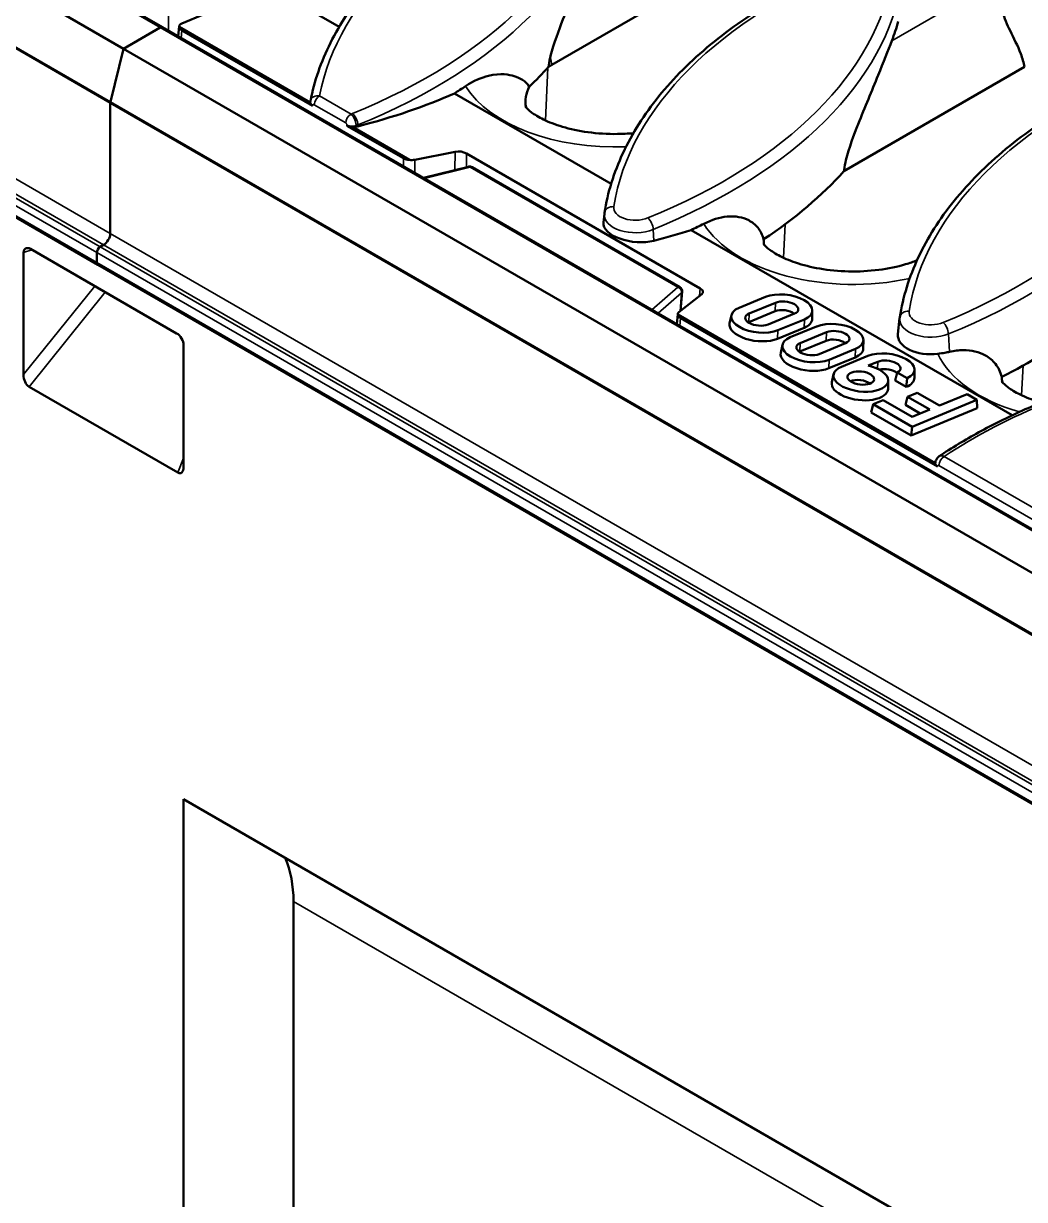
# Model space of a CAD drawing. Header units: millimetres. Extents: x 0 to 4362, y -130 to 2100.
# Drawn here: x 450.6 to 556.8, y 520.8 to 645.5 of the extents above; entities that cross this region are included whole.
import ezdxf

# ---------------------------------------------------------------- set-up
doc = ezdxf.new("R2010")
doc.units = ezdxf.units.MM
doc.header["$LTSCALE"] = 5
doc.layers.add('Sichtbar (ISO)', color=7, linetype='Continuous', lineweight=50)
doc.layers.add('Sichtbar schmal (ISO)', color=7, linetype='Continuous', lineweight=35)

msp = doc.modelspace()

# ---------------------------------------------------------------- linework, layer by layer
at = {"layer": 'Sichtbar (ISO)'}
for p, q in [((465.386, 645.121), (111.832, 849.246)), ((107.693, 846.975), (461.246, 642.851)), ((104.968, 824.054), (458.522, 619.93)), ((506.653, 641.131), (525.469, 651.994)), ((476.729, 649.426), (467.425, 645.52)), ((484.109, 645.165), (476.729, 649.426)), ((461.246, 642.851), (465.136, 645.097)), ((465.136, 645.097), (461.246, 642.851)), ((818.939, 440.997), (465.386, 645.121)), ((467.14, 645.22), (467.045, 644.164)), ((481.045, 637.136), (467.142, 645.163)), ((467.433, 644.791), (481.279, 636.797)), ((459.85, 637.209), (461.246, 642.851)), ((461.246, 642.851), (459.85, 637.209)), ((461.246, 642.851), (814.8, 438.727)), ((537.645, 629.863), (556.784, 640.913)), ((512.951, 628.513), (496.331, 638.109)), ((459.832, 623.255), (459.832, 637.07)), ((459.832, 637.07), (459.832, 623.255)), ((481.046, 637.149), (481.054, 637.222)), ((484.94, 634.683), (490.933, 631.223)), ((491.578, 631.055), (485.528, 634.548)), ((492.138, 631.072), (496.409, 631.92)), ((497.613, 631.738), (522.397, 617.429)), ((493.055, 629.146), (497.844, 630.336)), ((520.238, 617.569), (498.214, 630.284)), ((512.231, 625.349), (512.131, 624.411)), ((555.478, 603.96), (521.432, 623.616)), ((450.64, 608.277), (450.64, 621.214)), ((451.372, 621.608), (466.878, 612.655)), ((458.418, 620.158), (458.418, 621.214)), ((458.418, 621.214), (458.418, 620.158)), ((458.772, 621.826), (459.125, 622.031)), ((459.125, 622.031), (458.772, 621.826)), ((458.522, 619.93), (812.075, 415.805)), ((522.563, 616.819), (520.138, 614.906)), ((520.318, 615.048), (520.486, 617.095)), ((526.526, 615.364), (529.326, 616.519)), ((530.343, 615.008), (527.543, 613.853)), ((527.581, 614.755), (530.381, 615.91)), ((534.283, 615.066), (534.27, 614.192)), ((520.009, 614.693), (519.925, 613.633)), ((547.326, 598.869), (520.011, 614.639)), ((520.301, 614.267), (547.56, 598.529)), ((525.704, 614.578), (525.517, 613.724)), ((532.39, 614.749), (529.59, 613.595)), ((533.445, 614.141), (530.645, 612.986)), ((543.546, 614.268), (543.364, 612.571)), ((533.407, 613.239), (530.607, 612.084)), ((531.947, 612.234), (534.747, 613.389)), ((533.002, 611.625), (535.802, 612.78)), ((467.61, 611.416), (467.61, 598.479)), ((531.125, 611.448), (530.938, 610.594)), ((535.764, 611.878), (532.964, 610.723)), ((537.811, 611.62), (535.011, 610.465)), ((539.705, 611.936), (539.692, 611.062)), ((538.828, 610.109), (536.028, 608.954)), ((538.866, 611.011), (536.066, 609.856)), ((537.368, 609.104), (540.168, 610.259)), ((541.223, 609.65), (540.203, 609.229)), ((545.126, 608.806), (545.113, 607.932)), ((536.546, 608.318), (536.36, 607.464)), ((542.326, 607.651), (542.313, 606.777)), ((544.249, 606.979), (543.071, 607.659)), ((544.348, 607.906), (543.292, 608.516)), ((467.012, 597.881), (451.238, 606.988)), ((544.375, 605.928), (545.419, 606.359)), ((545.419, 606.359), (547.776, 604.998)), ((540.528, 604.278), (540.751, 605.133)), ((540.751, 605.133), (541.795, 605.564)), ((544.87, 602.755), (540.751, 605.133)), ((541.795, 605.564), (544.859, 603.795)), ((544.151, 605.072), (544.375, 605.928)), ((545.737, 604.157), (544.151, 605.072)), ((546.732, 604.567), (544.375, 605.928)), ((551.747, 605.592), (544.87, 602.755)), ((547.776, 604.998), (550.692, 606.201)), ((550.692, 606.201), (551.747, 605.592)), ((551.77, 604.715), (551.747, 605.592)), ((544.77, 601.828), (540.528, 604.278)), ((551.77, 604.715), (544.77, 601.828)), ((544.859, 603.795), (546.732, 604.567)), ((544.77, 601.828), (544.87, 602.755)), ((547.327, 598.885), (547.337, 598.964)), ((641.559, 462.814), (467.61, 563.243)), ((467.61, 318.294), (467.61, 563.243)), ((479.266, 552.402), (479.266, 508.34))]:
    msp.add_line(p, q, dxfattribs=at)
for centre, start, end in [((497.964, 629.851), 60, 103.95519), ((519.988, 617.136), 355.30307, 60)]:
    msp.add_arc(centre, 0.5, start, end, dxfattribs=at)
for centre, major_axis, ratio, start_param, end_param in [((465.136, 644.688), (0.25, 0.433), 0.5773503, 0, 0.7853982), ((465.136, 644.688), (0.25, 0.433), 0.5773503, 0, 0.7853982), ((468.135, 645.112), (-0.994, 0.113), 0.4923422, 5.5627536, 6.4085948), ((468.143, 645.199), (-1.003, 0), 0.575771, 0.0618125, 0.7840286), ((481.193, 651.636), (63.043, 0), 0.5773503, 6.0631154, 6.1203042), ((449.878, 657.818), (-63.568, 0), 0.5773503, 2.5974605, 2.6631925), ((513.37, 637.252), (9.5, 0), 0.5773503, 2.3561945, 2.4086355), ((449.878, 662.717), (-63.043, 0), 0.5773503, 2.3991649, 2.4272376), ((513.37, 637.252), (-9.5, 0), 0.5773503, 5.9936101, 6.3961094), ((450.435, 663.262), (62.927, -6.85), 0.4904698, 5.3674877, 5.5815714), ((460.186, 637.274), (0.25, 0.433), 0.5773503, 2.0344439, 2.3561945), ((460.186, 637.274), (-0.25, -0.433), 0.5773503, 5.1760366, 5.4977871), ((481.987, 637.12), (-0.908, 0.239), 0.9943353, 0.0659707, 0.1505286), ((484.232, 636.121), (-3.31, 0.36), 0.4904698, 2.1587136, 2.225895), ((491.64, 631.633), (-1, 0), 0.5785655, 0.7858838, 1.5080999), ((496.908, 631.45), (-0.998, 0.113), 0.4883364, 3.9838108, 5.2907054), ((491.639, 631.541), (-0.998, 0.113), 0.4883364, 1.5644343, 2.1491128), ((481.193, 646.737), (-63.568, 0), 0.5773503, 2.4249483, 2.6638716), ((515.548, 624.041), (-3.417, 0.372), 0.4904698, 0.0007302, 2.225895), ((481.193, 651.636), (-63.043, 0), 0.5773503, 2.263056, 2.2909833), ((459.125, 622.847), (0.5, 0.866), 0.5773503, 3.9269908, 5.4977871), ((459.125, 622.847), (-0.5, -0.866), 0.5773503, 0.7853982, 2.3561945), ((481.751, 651.182), (63.034, -6.862), 0.4904698, 5.3674877, 5.4455157), ((538.624, 622.672), (-9.5, 0), 0.5773503, 0.0077871, 0.1129241), ((451.372, 620.791), (-0.535, 0.866), 0.5766575, 5.4631674, 7.0339637), ((458.772, 621.418), (0.25, 0.433), 0.5773503, 0.7853982, 2.3561945), ((458.772, 621.418), (-0.25, -0.433), 0.5773503, 3.9269908, 5.4977871), ((458.772, 620.363), (-0.25, -0.433), 0.5773503, 5.4977871, 6.2831853), ((458.772, 620.363), (-0.25, -0.433), 0.5773503, 5.4977871, 6.2831853), ((512.508, 635.656), (-63.568, 0), 0.5773503, 2.2898474, 2.6638716), ((521.697, 617.138), (-0.994, 0.113), 0.4918429, 2.6812105, 3.9881051), ((531.386, 615.33), (2.893, -0.334), 0.4898979, 5.5593461, 8.7009387), ((528.586, 614.175), (-2.893, 0.334), 0.4898979, 5.5593461, 8.7009387), ((531.286, 614.464), (-1.325, 0.153), 0.4898979, 3.8058012, 5.5593461), ((531.386, 615.33), (1.411, -0.163), 0.4898979, 5.5593461, 8.7009387), ((521.004, 614.588), (-0.994, 0.113), 0.4918429, 5.8228031, 6.4074816), ((521.011, 614.675), (-1.002, 0), 0.5761372, 0.0615695, 0.7837856), ((528.486, 613.309), (-2.98, 0.344), 0.4898979, 6.2340011, 8.7009387), ((528.586, 614.175), (-1.411, 0.163), 0.4898979, 5.5593461, 8.7009387), ((528.486, 613.309), (-1.325, 0.153), 0.4898979, 5.5593461, 5.6188448), ((531.286, 614.464), (2.98, -0.344), 0.4898979, 5.5593461, 6.3323695), ((536.807, 612.2), (2.893, -0.334), 0.4898979, 5.5593461, 8.7009387), ((466.878, 611.839), (0.535, -0.866), 0.5766575, 0.7507784, 2.3215747), ((536.807, 612.2), (1.411, -0.163), 0.4898979, 5.5593461, 8.7009387), ((546.832, 612.447), (-3.475, 0), 0.5773503, 6.221282, 8.0755879), ((534.007, 611.045), (-2.893, 0.334), 0.4898979, 5.5593461, 8.7009387), ((534.007, 611.045), (-1.411, 0.163), 0.4898979, 5.5593461, 8.7009387), ((536.707, 611.334), (-1.325, 0.153), 0.4898979, 3.8058012, 5.5593461), ((533.907, 610.179), (-2.98, 0.344), 0.4898979, 6.2340011, 8.7009387), ((533.907, 610.179), (-1.325, 0.153), 0.4898979, 5.5593461, 5.6188448), ((536.707, 611.334), (2.98, -0.344), 0.4898979, 5.5593461, 6.3323695), ((542.228, 609.07), (2.893, -0.334), 0.4898979, 5.5893895, 8.7009387), ((539.428, 607.915), (2.893, -0.334), 0.4898979, 2.4177534, 7.6397491), ((542.228, 609.07), (1.411, -0.163), 0.4898979, 5.6209611, 8.7009387), ((542.128, 608.204), (-1.325, 0.153), 0.4898979, 3.729624, 5.3762029), ((451.372, 608.066), (-0.215, 1.147), 0.6100176, 1.2730439, 2.6597902), ((539.328, 607.049), (2.98, -0.344), 0.4898979, 3.0924084, 6.3323695), ((539.328, 607.049), (-1.325, 0.153), 0.4898979, 3.8059331, 5.6188448), ((542.128, 608.204), (2.98, -0.344), 0.4898979, 5.5593461, 6.3323695), ((563.878, 608.092), (-9.5, 0), 0.5773503, 0.0093114, 0.1129241), ((466.878, 599.113), (0.452, -1.284), 0.4482306, 5.8013829, 7.1881292), ((462.231, 546.724), (14.359, 13.133), 0.6979017, 5.7150465, 6.036984)]:
    msp.add_ellipse(centre, major_axis=major_axis, ratio=ratio, start_param=start_param, end_param=end_param, dxfattribs=at)
msp.add_ellipse((539.428, 607.915), major_axis=(-1.411, 0.163), ratio=0.4898979, dxfattribs=at)
for points, knots in [([(481.066, 637.3), (481.472, 639.393), (482.184, 641.461), (484.19, 645.48), (485.483, 647.431), (488.604, 651.165), (490.431, 652.947), (494.565, 656.3), (496.871, 657.87), (501.896, 660.758), (504.615, 662.076), (507.503, 663.251)], [5.60933082, 5.60933082, 5.60933082, 5.60933082, 5.77836196, 5.77836196, 5.9473931, 5.9473931, 6.11642424, 6.11642424, 6.28545539, 6.28545539, 6.45448653, 6.45448653, 6.45448653, 6.45448653]), ([(511.401, 654.771), (510.998, 653.73), (510.505, 652.474), (509.292, 649.484), (508.543, 647.713), (507.398, 644.811), (506.856, 643.413), (506.524, 642.045), (506.509, 641.98), (506.494, 641.914)], [5.0571531, 5.0571531, 5.0571531, 5.0571531, 5.5983494, 5.5983494, 6.239433, 6.239433, 6.6427143, 6.6427143, 6.6624845, 6.6624845, 6.6624845, 6.6624845]), ([(512.243, 625.436), (512.581, 627.587), (513.242, 629.716), (515.179, 633.858), (516.455, 635.871), (519.571, 639.723), (521.412, 641.563), (525.6, 645.02), (527.946, 646.638), (533.076, 649.611), (535.858, 650.966), (538.817, 652.17)], [5.58828531, 5.58828531, 5.58828531, 5.58828531, 5.76152555, 5.76152555, 5.9347658, 5.9347658, 6.10800604, 6.10800604, 6.28124629, 6.28124629, 6.45448653, 6.45448653, 6.45448653, 6.45448653]), ([(556.784, 640.913), (556.706, 641.373), (556.569, 641.842), (556.079, 643.139), (555.639, 643.972), (555.104, 645.083), (554.947, 645.421), (554.679, 646.087), (554.57, 646.417), (554.445, 646.97), (554.409, 647.243), (554.416, 647.568), (554.42, 647.634), (554.427, 647.699)], [2.82851537, 2.82851537, 2.82851537, 2.82851537, 2.9796104, 2.9796104, 3.24690309, 3.24690309, 3.34987153, 3.34987153, 3.45283997, 3.45283997, 3.54324006, 3.54324006, 3.56691242, 3.56691242, 3.56691242, 3.56691242]), ([(542.716, 643.69), (542.313, 642.649), (541.819, 641.393), (540.606, 638.403), (539.858, 636.632), (538.713, 633.73), (538.171, 632.332), (537.776, 630.704), (537.702, 630.345), (537.654, 629.953), (537.649, 629.908), (537.645, 629.863)], [5.0571531, 5.0571531, 5.0571531, 5.0571531, 5.5983494, 5.5983494, 6.239433, 6.239433, 6.6427143, 6.6427143, 6.7428645, 6.7428645, 6.7559465, 6.7559465, 6.7559465, 6.7559465]), ([(504.266, 638.819), (504.094, 639.145), (503.815, 639.374), (503.277, 639.712), (502.968, 639.845), (502.163, 640.091), (501.232, 640.289), (499.187, 639.797), (498.36, 639.438), (497.509, 638.871)], [-1.8212433, -1.8212433, -1.8212433, -1.8212433, -1.4295642, -1.4295642, -1.02674, -1.02674, -0.3899721, -0.3899721, 0, 0, 0, 0]), ([(543.558, 614.355), (543.896, 616.506), (544.557, 618.635), (546.494, 622.777), (547.77, 624.79), (550.886, 628.642), (552.727, 630.482), (556.914, 633.939), (559.261, 635.557), (564.39, 638.53), (567.173, 639.885), (570.132, 641.089)], [5.58828531, 5.58828531, 5.58828531, 5.58828531, 5.76152555, 5.76152555, 5.9347658, 5.9347658, 6.10800604, 6.10800604, 6.28124629, 6.28124629, 6.45448653, 6.45448653, 6.45448653, 6.45448653]), ([(481.279, 636.797), (481.205, 636.839), (481.147, 636.89), (481.08, 636.982), (481.062, 637.019), (481.046, 637.084), (481.044, 637.11), (481.045, 637.136)], [0, 0, 0, 0, 0.031340685, 0.031340685, 0.051598297, 0.051598297, 0.065192147, 0.065192147, 0.065192147, 0.065192147]), ([(503.881, 636.702), (503.881, 636.702), (503.919, 636.64), (504.154, 636.388), (504.401, 636.164), (505.141, 635.667), (505.629, 635.395), (506.847, 634.864), (507.59, 634.608), (509.287, 634.175), (510.25, 634.004), (512.291, 633.801), (513.371, 633.774), (514.726, 633.841), (515.019, 633.861), (515.309, 633.888)], [1.1175755, 1.1175755, 1.1175755, 1.1175755, 1.2786106, 1.2786106, 1.494872, 1.494872, 1.7097845, 1.7097845, 1.9397165, 1.9397165, 2.185422, 2.185422, 2.4411578, 2.4411578, 2.5121624, 2.5121624, 2.5121624, 2.5121624]), ([(485.528, 634.548), (485.459, 634.547), (485.39, 634.551), (485.251, 634.57), (485.181, 634.585), (485.052, 634.627), (484.993, 634.653), (484.94, 634.683)], [0.041508097, 0.041508097, 0.041508097, 0.041508097, 0.062275336, 0.062275336, 0.084479847, 0.084479847, 0.106713337, 0.106713337, 0.106713337, 0.106713337]), ([(485.921, 634.57), (485.831, 634.551), (485.732, 634.542), (485.595, 634.544), (485.561, 634.545), (485.528, 634.548)], [0, 0, 0, 0, 0.03158766, 0.03158766, 0.041711444, 0.041711444, 0.041711444, 0.041711444]), ([(512.231, 625.349), (512.232, 625.355), (512.233, 625.361), (512.234, 625.373), (512.235, 625.378), (512.236, 625.39), (512.237, 625.396), (512.239, 625.407), (512.239, 625.413), (512.241, 625.424), (512.242, 625.43), (512.243, 625.436)], [5.559690499, 5.559690499, 5.559690499, 5.559690499, 5.565409461, 5.565409461, 5.571128423, 5.571128423, 5.576847385, 5.576847385, 5.582566347, 5.582566347, 5.588285309, 5.588285309, 5.588285309, 5.588285309]), ([(529.124, 622.629), (528.991, 623.126), (528.776, 623.535), (528.232, 624.201), (527.902, 624.458), (526.912, 624.972), (526.132, 625.12), (524.46, 624.959), (523.623, 624.707), (522.772, 624.276)], [-1.1757899, -1.1757899, -1.1757899, -1.1757899, -0.9527386, -0.9527386, -0.7281448, -0.7281448, -0.3397547, -0.3397547, 0, 0, 0, 0]), ([(529.135, 622.122), (529.135, 622.122), (529.137, 622.119), (529.165, 622.076), (529.295, 621.903), (529.835, 621.455), (530.204, 621.198), (531.185, 620.669), (531.805, 620.397), (533.279, 619.899), (534.145, 619.679), (536.046, 619.35), (537.086, 619.249), (539.21, 619.201), (540.293, 619.258), (542.343, 619.521), (543.312, 619.726), (544.606, 620.108), (545.01, 620.248), (545.382, 620.395)], [1.1175755, 1.1175755, 1.1175755, 1.1175755, 1.1513768, 1.1513768, 1.3931044, 1.3931044, 1.6048075, 1.6048075, 1.8267932, 1.8267932, 2.0653296, 2.0653296, 2.317185, 2.317185, 2.5748604, 2.5748604, 2.8292888, 2.8292888, 2.956188, 2.956188, 2.956188, 2.956188]), ([(543.546, 614.268), (543.547, 614.274), (543.547, 614.28), (543.549, 614.292), (543.549, 614.297), (543.551, 614.309), (543.552, 614.315), (543.553, 614.326), (543.554, 614.332), (543.556, 614.343), (543.557, 614.349), (543.558, 614.355)], [5.559690499, 5.559690499, 5.559690499, 5.559690499, 5.565409461, 5.565409461, 5.571128423, 5.571128423, 5.576847385, 5.576847385, 5.582566347, 5.582566347, 5.588285309, 5.588285309, 5.588285309, 5.588285309]), ([(548.841, 610.703), (548.68, 610.667), (548.51, 610.633), (548.097, 610.56), (547.85, 610.522), (547.596, 610.489)], [-0.13749433, -0.13749433, -0.13749433, -0.13749433, -0.0781715, -0.0781715, 0, 0, 0, 0]), ([(554.378, 608.041), (554.24, 608.572), (554.011, 609.026), (553.413, 609.787), (553.046, 610.091), (551.958, 610.698), (551.152, 610.883), (549.814, 610.872), (549.333, 610.814), (548.841, 610.703)], [-1.08731074, -1.08731074, -1.08731074, -1.08731074, -0.87788924, -0.87788924, -0.66845422, -0.66845422, -0.32485193, -0.32485193, -0.14289778, -0.14289778, -0.14289778, -0.14289778]), ([(554.389, 607.542), (554.389, 607.542), (554.39, 607.539), (554.419, 607.496), (554.549, 607.322), (555.088, 606.875), (555.458, 606.618), (556.439, 606.089), (557.059, 605.817), (558.026, 605.49), (558.295, 605.407), (558.573, 605.33)], [1.11757545, 1.11757545, 1.11757545, 1.11757545, 1.15137676, 1.15137676, 1.39310439, 1.39310439, 1.60480748, 1.60480748, 1.82679322, 1.82679322, 1.9070691, 1.9070691, 1.9070691, 1.9070691]), ([(547.729, 599.612), (548.397, 600.058), (549.084, 600.494), (550.492, 601.345), (551.214, 601.761), (552.69, 602.571), (553.445, 602.965), (554.986, 603.732), (555.772, 604.104), (557.375, 604.826), (558.191, 605.176), (559.02, 605.513)], [6.21159426, 6.21159426, 6.21159426, 6.21159426, 6.26017271, 6.26017271, 6.30875117, 6.30875117, 6.35732962, 6.35732962, 6.40590807, 6.40590807, 6.45448653, 6.45448653, 6.45448653, 6.45448653]), ([(547.56, 598.529), (547.486, 598.572), (547.428, 598.623), (547.347, 598.734), (547.326, 598.793), (547.326, 598.859), (547.326, 598.864), (547.326, 598.869)], [0, 0, 0, 0, 0.031400977, 0.031400977, 0.062636773, 0.062636773, 0.065288298, 0.065288298, 0.065288298, 0.065288298]), ([(547.337, 598.964), (547.341, 599.004), (547.349, 599.045), (547.371, 599.131), (547.386, 599.176), (547.424, 599.267), (547.448, 599.313), (547.508, 599.405), (547.544, 599.451), (547.628, 599.537), (547.676, 599.578), (547.729, 599.612)], [0, 0, 0, 0, 0.002625181, 0.002625181, 0.005250363, 0.005250363, 0.007875544, 0.007875544, 0.010500725, 0.010500725, 0.013125906, 0.013125906, 0.013125906, 0.013125906])]:
    msp.add_open_spline(points, degree=3, knots=knots, dxfattribs=at)
for points, degree in [([(506.494, 641.914), (506.398, 641.487), (506.342, 641.171), (506.31, 640.922)], 3), ([(481.045, 637.136), (481.045, 637.14), (481.046, 637.145), (481.046, 637.149)], 3), ([(543.071, 607.659), (543.179, 608.074), (543.292, 608.516)], 2), ([(544.249, 606.979), (544.3, 607.449), (544.348, 607.906)], 2), ([(547.326, 598.869), (547.326, 598.874), (547.327, 598.88), (547.327, 598.885)], 3)]:
    msp.add_open_spline(points, degree=degree, dxfattribs=at)
at = {"layer": 'Sichtbar schmal (ISO)'}
for p, q in [((111.582, 849.221), (465.136, 645.097)), ((106.279, 841.194), (459.832, 637.07)), ((459.85, 637.209), (106.297, 841.333)), ((106.279, 827.379), (459.832, 623.255)), ((458.772, 621.826), (105.218, 825.951)), ((105.572, 826.155), (459.125, 622.031)), ((104.865, 825.338), (458.418, 621.214)), ((458.418, 620.158), (104.865, 824.283)), ((554.797, 650.665), (542.716, 643.69)), ((466.018, 644.756), (466.018, 646.332)), ((465.136, 645.097), (818.689, 440.972)), ((467.359, 643.982), (467.433, 644.791)), ((506.238, 640.843), (505.977, 635.246)), ((485.367, 635.916), (482.031, 637.842)), ((459.832, 637.07), (813.386, 432.945)), ((813.404, 433.085), (459.85, 637.209)), ((481.279, 636.797), (481.284, 636.845)), ((481.466, 636.897), (484.802, 634.97)), ((486.109, 634.614), (486.1, 634.759)), ((490.933, 631.223), (490.925, 630.376)), ((496.409, 631.92), (496.389, 629.975)), ((497.599, 630.276), (497.613, 631.738)), ((492.124, 629.684), (492.138, 631.072)), ((493.174, 629.078), (497.995, 630.276)), ((497.995, 630.276), (520.019, 617.561)), ((517.485, 622.485), (517.415, 623.678)), ((531.397, 624.224), (531.231, 620.666)), ((459.832, 623.255), (813.386, 419.131)), ((451.536, 621.513), (450.64, 621.214)), ((458.418, 621.214), (811.971, 417.09)), ((812.325, 417.702), (458.772, 621.826)), ((459.125, 622.031), (812.679, 417.906)), ((811.971, 416.034), (458.418, 620.158)), ((450.64, 608.277), (458.191, 617.671)), ((520.019, 617.561), (517.282, 615.159)), ((459.307, 617.027), (451.238, 606.988)), ((517.939, 614.78), (520.419, 616.957)), ((520.419, 616.957), (520.259, 615.001)), ((522.397, 617.429), (522.334, 616.639)), ((530.343, 615.008), (530.381, 615.91)), ((520.236, 613.453), (520.301, 614.267)), ((527.543, 613.853), (527.581, 614.755)), ((533.407, 613.239), (533.445, 614.141)), ((530.607, 612.084), (530.645, 612.986)), ((535.764, 611.878), (535.802, 612.78)), ((548.841, 610.703), (548.729, 612.597)), ((532.964, 610.723), (533.002, 611.625)), ((538.828, 610.109), (538.866, 611.011)), ((536.028, 608.954), (536.066, 609.856)), ((541.191, 608.899), (541.223, 609.65)), ((556.632, 609.236), (556.485, 606.086)), ((467.012, 597.881), (467.61, 599.422)), ((558.502, 593.691), (548.279, 599.594)), ((547.714, 598.649), (557.937, 592.746)), ((641.559, 458.702), (479.266, 552.402))]:
    msp.add_line(p, q, dxfattribs=at)
for centre, major_axis, ratio, start_param, end_param in [((543.527, 633.95), (-61.864, 0), 0.5773503, 5.3264859, 6.174011), ((449.878, 665.166), (61.864, 0), 0.5773503, 5.3264859, 6.1926871), ((449.878, 664.421), (62.861, 0), 0.5773503, 5.3264859, 6.1926871), ((574.842, 622.869), (-61.864, 0), 0.5773503, 5.3264859, 6.1926871), ((481.193, 654.085), (61.864, 0), 0.5773503, 5.3264859, 6.1926871), ((481.193, 653.34), (62.861, 0), 0.5773503, 5.3264859, 6.1926871), ((501.457, 642.906), (3.75, -6.495), 0.5773503, 0.9867561, 1.1035919), ((606.157, 611.788), (-61.864, 0), 0.5773503, 5.3264859, 6.1926871), ((513.37, 642.151), (-16.848, 0), 0.5773503, 0.3439318, 1.6397192), ((512.508, 643.004), (61.864, 0), 0.5773503, 5.3264859, 6.1926871), ((512.508, 642.259), (62.861, 0), 0.5773503, 5.3264859, 6.1926871), ((482.031, 637.189), (0.4, 0.693), 0.5773503, 0.7853982, 2.3038346), ((481.849, 637.137), (-0.795, 0.085), 0.5853329, 0, 0.8456049), ((485.367, 635.262), (0.4, 0.693), 0.5773503, 0.7853982, 2.3038346), ((484.203, 637.058), (-2.296, 0), 0.5773503, 2.1026499, 2.1848933), ((485.526, 635.158), (-0.377, 0.926), 0.4704822, 4.0864142, 5.5699441), ((485.504, 635.027), (0.8, 0.016), 0.5002552, 3.918059, 5.2485569), ((484.203, 636.313), (3.292, 0), 0.5773503, 5.2609345, 5.3264859), ((497.964, 629.851), (-0.121, 0.485), 0.4501144, 5.6549239, 6.2831853), ((497.964, 629.851), (0.25, 0.433), 0.5773503, 0, 0.6981317), ((515.518, 625.232), (-3.292, 0), 0.5773503, 6.221282, 8.4680786), ((513.231, 625.28), (-0.988, 0.155), 0.8131553, 4.8395089, 6.2831853), ((515.518, 625.977), (-2.296, 0), 0.5773503, 6.1926871, 8.4680786), ((516.841, 624.077), (-0.377, 0.926), 0.4704822, 4.0864142, 5.5699441), ((538.624, 627.571), (-16.848, 0), 0.5773503, 0.3455742, 1.9340016), ((519.988, 617.136), (0.25, 0.433), 0.5773503, 0, 0.6981317), ((519.988, 617.136), (-0.33, 0.376), 0.7561082, 3.7174387, 5.3526319), ((519.988, 617.136), (0.498, -0.041), 0.6270768, 5.8080002, 6.2831853), ((544.545, 614.199), (-0.988, 0.155), 0.8131553, 4.8395089, 6.2831853), ((546.832, 614.896), (-2.296, 0), 0.5773503, 6.1926871, 8.4680786), ((546.832, 614.151), (-3.292, 0), 0.5773503, 6.221282, 8.4680786), ((548.155, 612.996), (-0.377, 0.926), 0.4704822, 4.0864142, 5.5699441), ((563.878, 612.991), (-16.848, 0), 0.5773503, 0.2600726, 1.1008702), ((595.045, 576.212), (61.864, 0), 0.5773503, 2.1848933, 2.4279012), ((548.131, 598.869), (-0.794, 0.095), 0.5926676, 0, 0.8531256), ((548.279, 598.941), (-0.4, -0.693), 0.5773503, 3.9269908, 5.4454273)]:
    msp.add_ellipse(centre, major_axis=major_axis, ratio=ratio, start_param=start_param, end_param=end_param, dxfattribs=at)
for points, knots in [([(482.031, 637.842), (481.88, 637.866), (481.724, 637.86), (481.453, 637.785), (481.331, 637.721), (481.177, 637.563), (481.129, 637.491), (481.083, 637.374), (481.073, 637.337), (481.066, 637.3)], [-0.033578333, -0.033578333, -0.033578333, -0.033578333, -0.021658024, -0.021658024, -0.010912958, -0.010912958, -0.004197292, -0.004197292, -0.001373786, -0.001373786, -0.001373786, -0.001373786]), ([(481.284, 636.845), (481.286, 636.856), (481.288, 636.866), (481.298, 636.89), (481.307, 636.902), (481.336, 636.923), (481.359, 636.928), (481.409, 636.923), (481.438, 636.913), (481.466, 636.897)], [0, 0, 0, 0, 0.004197292, 0.004197292, 0.010912958, 0.010912958, 0.021658024, 0.021658024, 0.033578333, 0.033578333, 0.033578333, 0.033578333]), ([(484.802, 634.97), (484.811, 634.965), (484.82, 634.959), (484.843, 634.941), (484.856, 634.928), (484.888, 634.89), (484.905, 634.862), (484.931, 634.799), (484.939, 634.765), (484.939, 634.735)], [0, 0, 0, 0, 0.00373379, 0.00373379, 0.009707854, 0.009707854, 0.019266355, 0.019266355, 0.029870318, 0.029870318, 0.029870318, 0.029870318]), ([(485.92, 634.691), (485.913, 634.843), (485.878, 635.015), (485.769, 635.333), (485.7, 635.479), (485.573, 635.683), (485.521, 635.754), (485.434, 635.853), (485.401, 635.887), (485.367, 635.916)], [-0.029870318, -0.029870318, -0.029870318, -0.029870318, -0.019266355, -0.019266355, -0.009707854, -0.009707854, -0.00373379, -0.00373379, 0, 0, 0, 0]), ([(548.279, 599.594), (548.233, 599.617), (548.186, 599.636), (548.068, 599.673), (547.998, 599.682), (547.856, 599.674), (547.787, 599.651), (547.729, 599.612)], [-0.029520919, -0.029520919, -0.029520919, -0.029520919, -0.025830804, -0.025830804, -0.01992662, -0.01992662, -0.013125906, -0.013125906, -0.013125906, -0.013125906]), ([(547.566, 598.577), (547.569, 598.605), (547.579, 598.628), (547.609, 598.659), (547.627, 598.667), (547.66, 598.668), (547.673, 598.666), (547.696, 598.658), (547.705, 598.654), (547.714, 598.649)], [0, 0, 0, 0, 0.010479926, 0.010479926, 0.01992662, 0.01992662, 0.025830804, 0.025830804, 0.029520919, 0.029520919, 0.029520919, 0.029520919])]:
    msp.add_open_spline(points, degree=3, knots=knots, dxfattribs=at)
for points in [[(484.939, 634.735), (484.94, 634.717), (484.94, 634.7), (484.94, 634.683)], [(485.921, 634.57), (485.92, 634.611), (485.92, 634.651), (485.92, 634.691)], [(547.56, 598.529), (547.562, 598.545), (547.564, 598.561), (547.566, 598.577)]]:
    msp.add_open_spline(points, degree=3, dxfattribs=at)

doc.saveas('drawing.dxf')
